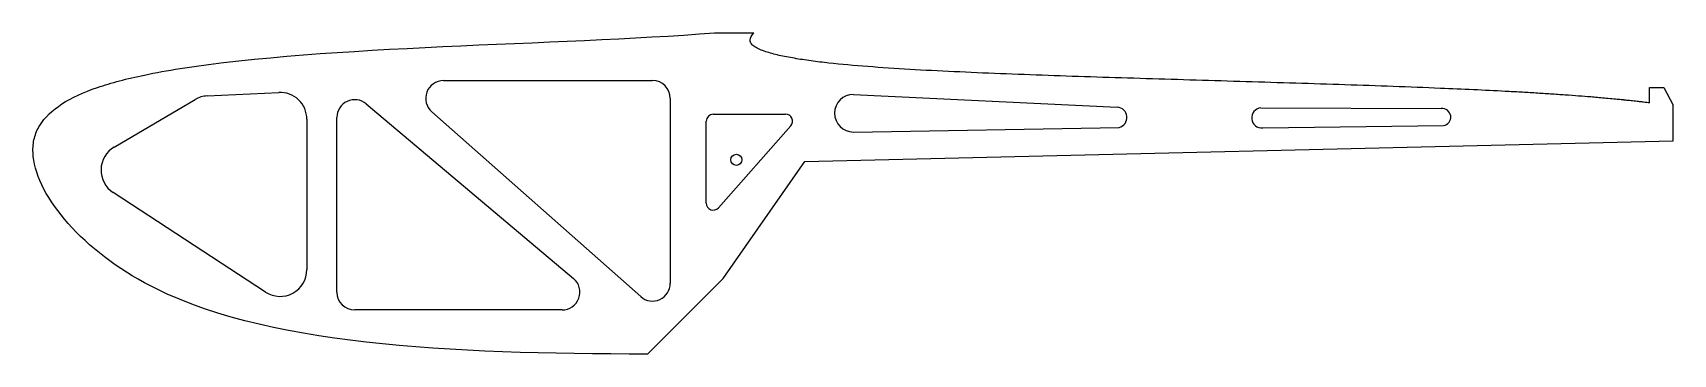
# Model space of a CAD drawing. Extents: x -230 to 230, y -45 to 45.
import ezdxf

# ---------------------------------------------------------------- set-up
doc = ezdxf.new("R2010")
doc.units = 0
doc.layers.add('MODELSKETCH_VISIBLE', color=7, linetype='CONTINUOUS')

msp = doc.modelspace()

# ---------------------------------------------------------------- linework, layer by layer
at = {"layer": 'MODELSKETCH_VISIBLE'}
for p, q in [((-38.93, 45), (-27.96, 45)), ((-181.3, 27.35), (-161.21, 28.32)), ((-115.01, 31.65), (-56.37, 31.65)), ((0, 27.78), (74.06, 24.18)), ((223.39, 25.36), (223.39, 29.74)), ((223.39, 29.74), (227.45, 29.74)), ((227.45, 29.74), (230.07, 24.74)), ((-207.42, 13.02), (-184.73, 26.33)), ((-136.71, 25.12), (-78.53, -23.8)), ((-51.37, 26.65), (-51.37, -25.14)), ((114.34, 23.99), (164.94, 23.78)), ((230.07, 14.74), (230.07, 24.74)), ((-153.35, 20.83), (-153.35, -21.32)), ((-144.93, -27.62), (-144.93, 21.29)), ((-59.68, -28.88), (-118.32, 22.9)), ((-41.26, -2.7), (-41.26, 20.26)), ((-39.3, 22.22), (-19.02, 22.22)), ((-17.55, 18.96), (-37.83, -4)), ((0, 17.23), (74.57, 18.52)), ((114.88, 18.37), (165.59, 19.02)), ((-13.6, 8.98), (230.07, 14.74)), ((-36.54, -23.78), (-13.6, 8.98)), ((-164.94, -27.61), (-207.72, 0.27)), ((-57.75, -45), (-36.54, -23.78)), ((-81.75, -32.62), (-139.93, -32.62))]:
    msp.add_line(p, q, dxfattribs=at)
msp.add_circle((-32.83, 9.44), 1.55, dxfattribs=at)
for centre, radius, start, end in [((-160.85, 20.83), 7.5, 0, 92.7656), ((-115.01, 26.65), 5, 90, 228.5504), ((-56.37, 26.65), 5, 0, 90), ((0, 22.5), 5.28, 90, 270), ((-180.94, 19.86), 7.5, 92.7656, 120.4039), ((-139.93, 21.29), 5, 49.9409, 180), ((73.92, 21.32), 2.87, 283.1719, 87.2169), ((114.61, 21.18), 2.82, 95.4924, 275.4924), ((165.26, 21.4), 2.4, 277.7652, 97.7652), ((-39.3, 20.26), 1.96, 90, 180), ((-19.02, 20.26), 1.96, 318.5504, 90), ((-203.62, 6.55), 7.5, 120.4039, 236.9129), ((-39.3, -2.7), 1.96, 180, 318.5504), ((-160.85, -21.32), 7.5, 236.9129, 0), ((-81.75, -27.62), 5, 270, 49.9409), ((-56.37, -25.14), 5, 228.5504, 0), ((-139.93, -27.62), 5, 180, 270)]:
    msp.add_arc(centre, radius, start, end, dxfattribs=at)
for points in [[(-188.93, 35), (-147.56, 41.51), (-83.62, 41.56), (-38.93, 45)], [(-28.93, 43), (-28.9, 43.67), (-28.5, 44.36), (-27.96, 45)], [(-198.93, 33.2), (-195.78, 33.86), (-192.43, 34.45), (-188.93, 35)], [(-57.75, -45), (-112.96, -44.85), (-165.94, -42.9), (-198.93, -25)]]:
    msp.add_open_spline(points, degree=3, dxfattribs=at)
for points, knots in [([(164.74, 29.46), (156.07, 29.82), (138.11, 30.47), (110.24, 31.32), (82.13, 32.15), (59.06, 32.89), (41.19, 33.55), (28.19, 34.1), (15.72, 34.74), (3.92, 35.53), (-5.2, 36.33), (-11.92, 37.14), (-16.62, 37.85), (-20.93, 38.68), (-24.09, 39.52), (-26.24, 40.34), (-27.67, 41.03), (-28.75, 41.84), (-28.95, 42.61), (-28.93, 43)], [0.6415392, 0.6415392, 0.6415392, 0.6415392, 0.686079, 0.7306189, 0.7751588, 0.8196986, 0.8419686, 0.8642385, 0.8865084, 0.9087784, 0.9310483, 0.9421833, 0.9533183, 0.9644532, 0.9755882, 0.9811557, 0.9867232, 0.9922906, 0.9978581, 0.9978581, 0.9978581, 0.9978581]), ([(-198.93, -25), (-208.21, -19.96), (-219.76, -10.51), (-228.37, 2.53), (-230.51, 10.18), (-230.01, 15.57), (-227.97, 20.36), (-222.73, 25.32), (-212.66, 29.88), (-203.8, 32.19), (-198.93, 33.2)], [0.3270449, 0.3270449, 0.3270449, 0.3270449, 0.409653, 0.450957, 0.4922611, 0.5129131, 0.5335651, 0.5748692, 0.6161732, 0.6574773, 0.6574773, 0.6574773, 0.6574773]), ([(223.39, 25.36), (223.26, 25.38), (222.65, 25.46), (221.78, 25.58), (220.74, 25.71), (219.13, 25.88), (217.63, 26.04), (216.7, 26.14), (216.31, 26.18), (216.15, 26.2), (216.12, 26.2), (216.08, 26.21), (215.9, 26.22), (215.5, 26.26), (214.55, 26.35), (212.93, 26.51), (210.72, 26.71), (208.76, 26.89), (206.38, 27.09), (203.6, 27.31), (199.78, 27.58), (195.68, 27.86), (191.53, 28.13), (187.31, 28.38), (181.53, 28.7), (174.04, 29.06), (167.87, 29.33), (164.74, 29.46)], [0.5129312, 0.5129312, 0.5129312, 0.5129312, 0.5169502, 0.5209692, 0.5249882, 0.5290072, 0.5330262, 0.5350357, 0.5370452, 0.5380499, 0.5390547, 0.5400594, 0.5410642, 0.5430737, 0.5450832, 0.5491022, 0.5531212, 0.5571402, 0.5611592, 0.5691972, 0.5772352, 0.5852732, 0.5933112, 0.6013492, 0.6093872, 0.6254632, 0.6415392, 0.6415392, 0.6415392, 0.6415392])]:
    msp.add_open_spline(points, degree=3, knots=knots, dxfattribs=at)

doc.saveas('drawing.dxf')
